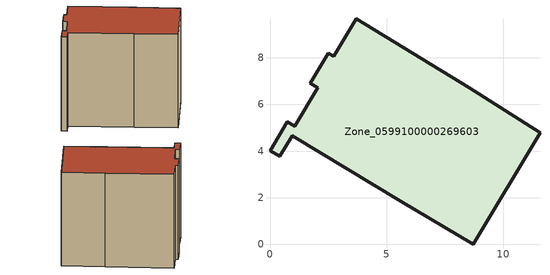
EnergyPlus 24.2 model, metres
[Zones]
Zone_0599100000269603
 floor ground (C_G): 8.54,6.71 11.59,4.79 8.72,0 5.62,1.84 0.95,4.65 0.42,3.77 0,4.02 0.74,5.26 1.06,5.07 2.04,6.71 1.73,6.9 2.51,8.2 2.74,8.06 3.71,9.68 z0
 wall outside (C_F): 2.74,8.06 2.51,8.2 1.73,6.9 2.04,6.71 1.06,5.07 0.74,5.26 0,4.02 0.42,3.77 0.95,4.65 5.62,1.84 8.72,0 11.59,4.79 8.54,6.71 3.71,9.68 2.74,8.06 z0:8.31
 roof outside (C_R): 8.54,6.71 3.71,9.68 2.74,8.06 2.51,8.2 1.73,6.9 2.04,6.71 1.06,5.07 0.74,5.26 0,4.02 0.42,3.77 0.95,4.65 5.62,1.84 8.72,0 11.59,4.79 z8.31
[BUILDING]
Pand.0599100000269603: North Axis=0; Terrain=City; Loads Convergence Tolerance Value=0.04; Temperature Convergence Tolerance Value=0.4; Solar Distribution=FullExterior; Maximum Number of Warmup Days=25; Minimum Number of Warmup Days=1
[Site:Location]
Rotterdam.The.Hague.AP_ZH_NLD Design_Conditions: Latitude=51.96; Longitude=4.45; Time Zone=1; Elevation=-4.5
[SITE:GROUNDTEMPERATURE:BUILDINGSURFACE]
18, 18, 18, 18, 18, 18, 18, 18, 18, 18, 18, 18
[MATERIAL] Thermal Absorptance=0.9; Solar Absorptance=0.7; Visible Absorptance=0.7
Name | Roughness | Thickness | Conductivity | Density | Specific Heat
G.TI.1975-1991 | MediumSmooth | 0.15 | 0.288461 | 540 | 1210
F.TI.1975-1991 | Rough | 0.3 | 0.230769 | 1920 | 840
R.TI.1975-1991 | MediumRough | 0.2 | 0.153846 | 1500 | 1000
[CONSTRUCTION]
C_G: G.TI.1975-1991
C_F: F.TI.1975-1991
C_R: R.TI.1975-1991
[ZONE]
Zone_0599100000269603: Type=1; Multiplier=1; Ceiling Height=Autocalculate; Volume=Autocalculate; Floor Area=autocalculate; Part of Total Floor Area=Yes
[ZONEINFILTRATION:DESIGNFLOWRATE]
Infil_Zone_0599100000269603: Zone or ZoneList or Space or SpaceList=Zone_0599100000269603; Schedule=AlwaysOn; Design Flow Rate Calculation Method=Flow/Area; Flow Rate per Floor Area=0.003; Constant Term Coefficient=1; Temperature Term Coefficient=0; Velocity Term Coefficient=0; Velocity Squared Term Coefficient=0
[HVACTEMPLATE:ZONE:IDEALLOADSAIRSYSTEM]
Zone_0599100000269603: Maximum Heating Supply Air Temperature=50; Minimum Cooling Supply Air Temperature=13; Maximum Heating Supply Air Humidity Ratio=0.0156; Minimum Cooling Supply Air Humidity Ratio=0.0077; Heating Limit=NoLimit; Cooling Limit=NoLimit; Dehumidification Control Type=ConstantSensibleHeatRatio; Cooling Sensible Heat Ratio=0.7; Dehumidification Setpoint=60; Humidification Control Type=None; Humidification Setpoint=30; Outdoor Air Method=None; Outdoor Air Flow Rate per Person=0.00944; Outdoor Air Flow Rate per Zone Floor Area=0; Outdoor Air Flow Rate per Zone=0; Demand Controlled Ventilation Type=None; Outdoor Air Economizer Type=NoEconomizer; Heat Recovery Type=None; Sensible Heat Recovery Effectiveness=0.7; Latent Heat Recovery Effectiveness=0.65
[ZONECONTROL:THERMOSTAT]
ThermostatControl_Zone_0599100000269603: Zone or ZoneList=Zone_0599100000269603; Control Type Schedule=DualSetpointControlType; Control 1=Thermostat_Zone_0599100000269603; Temperature Difference Between Cutout And Setpoint=0
[THERMOSTATSETPOINT:DUALSETPOINT]
Thermostat_Zone_0599100000269603: Heating Setpoint Temperature Schedule=HeatingSetpoint_Zone_0599100000269603; Cooling Setpoint Temperature Schedule=CoolingSetpoint_Zone_0599100000269603
[SCHEDULE:COMPACT]
HeatingSetpoint_Zone_0599100000269603: Through: 12/31, For: AllDays, Until: 24:00, 21
CoolingSetpoint_Zone_0599100000269603: Through: 12/31, For: AllDays, Until: 24:00, 24
DualSetpointControlType: Through: 12/31, For: AllDays, Until: 24:00, 4
AlwaysOn: Through: 12/31, For: AllDays, Until: 24:00, 1
